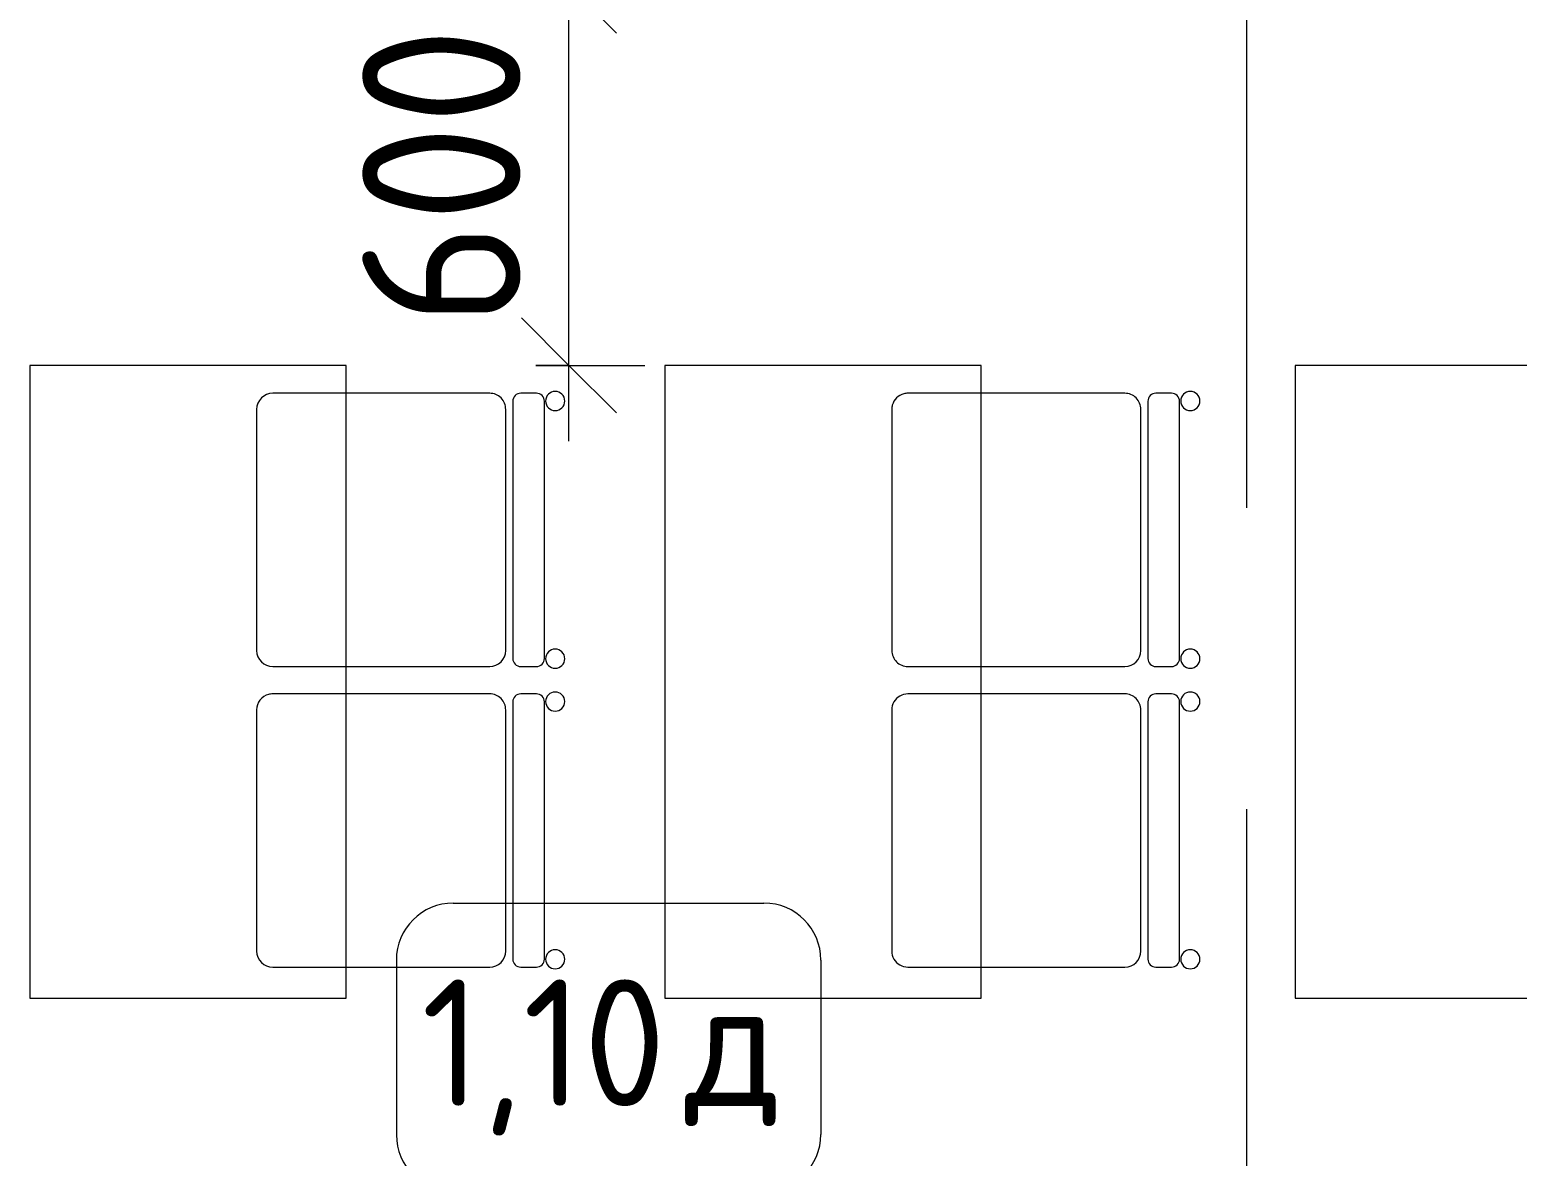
# Model space of a CAD drawing. Header units: millimetres. Extents: x 81494 to 296443, y -8553 to 29000.
# Drawn here: x 96686 to 99038, y 680 to 2460 of the extents above; entities that cross this region are included whole.
import ezdxf

# ---------------------------------------------------------------- set-up
doc = ezdxf.new("R2010")
doc.units = ezdxf.units.MM
doc.linetypes.add('Осевая', pattern=[3175, 635, -476.25, 1587.5, -476.25])
for name, color, linetype, lineweight in [('A-ANNO-DIMS', 7, 'Continuous', 9), ('A-ANNO-DIMS-100', 7, 'Continuous', 9), ('I-FURN-IDEN', 7, 'Continuous', 9), ('Оси-2', 7, 'Осевая', 9)]:
    doc.layers.add(name, color=color, linetype=linetype, lineweight=lineweight)
doc.layers.add('I-FURN-1', color=9, linetype='Continuous', lineweight=9, true_color=0x808080)
doc.styles.add('GOST Common', font='GOST_Common.ttf', dxfattribs={"height": 200})
doc.styles.add('ISOCPEUR', font='isocpeur.ttf', dxfattribs={"width": 0.9, "height": 250})
doc.dimstyles.new('ISO-2_5_0_9К_БОЛЬШОЙ_1', dxfattribs={"dimscale": 304.8, "dimtxt": 248.995294, "dimasz": 0.492126, "dimexe": 0.393701, "dimexo": 0.984252, "dimgap": 0, "dimtad": 1, "dimdec": 0, "dimrnd": 10, "dimzin": 0, "dimdsep": 46, "dimtxsty": 'ISOCPEUR', "dimblk1": 'OBLIQUE', "dimblk2": 'OBLIQUE', "dimsah": 1, "dimcen": 0.09, "dimdle": 0.393701, "dimazin": 0, "dimtfac": 1, "dimtdec": 4, "dimtix": 1, "dimtmove": 0, "dimatfit": 3, "dimfxl": 1, "dimtvp": 1, "dimtolj": 1, "dimtzin": 0, "dimarcsym": 2})

# ---------------------------------------------------------------- blocks, each defined once
blk = doc.blocks.new('Стол базовый прямоугольный - 1_89-25401668-План расстановки мебели и оборудования 1 этажа в осях 23_1-33')
at = {"layer": 'I-FURN-1'}
for p, q in [((500, 250), (-500, 250)), ((-500, 250), (-500, -250)), ((500, -250), (500, 250)), ((-500, -250), (500, -250))]:
    blk.add_line(p, q, dxfattribs=at)
blk = doc.blocks.new('M_Стул-Breuer - 1_87-V35-План расстановки мебели и оборудования 1 этажа в осях 23_1-33')
at = {"layer": 'I-FURN-1'}
for p, q in [((190.5, 241.3), (-190.5, 241.3)), ((-215.9, 215.9), (-215.9, 100)), ((215.9, 100), (215.9, 215.9)), ((-215.9, 100), (-215.9, -127)), ((215.9, -127), (215.9, 100)), ((203.2, -163.5), (-203.2, -163.5)), ((-190.5, -152.4), (190.5, -152.4)), ((-215.9, -176.2), (-215.9, -200.8)), ((215.9, -200.8), (215.9, -176.2)), ((-203.2, -213.5), (203.2, -213.5))]:
    blk.add_line(p, q, dxfattribs=at)
for centre, radius, start, end in [((-190.5, 215.9), 25.4, 120, 180), ((-190.5, 215.9), 25.4, 90, 120), ((190.5, 215.9), 25.4, 60, 90), ((190.5, 215.9), 25.4, 0, 60), ((-190.5, -127), 25.4, 180, 270), ((190.5, -127), 25.4, 270, 360), ((-203.2, -176.2), 12.7, 90, 180), ((203.2, -176.2), 12.7, 360, 90), ((-203.2, -200.8), 12.7, 180, 270), ((203.2, -200.8), 12.7, 270, 360), ((-203.5, -230.6), 15.1, 360, 180), ((-203.5, -230.6), 15.1, 180, 360), ((203.7, -230.6), 15.1, 360, 180), ((203.7, -230.6), 15.1, 180, 360)]:
    blk.add_arc(centre, radius, start, end, dxfattribs=at)
blk = doc.blocks.new('M_Стул-Breuer - 1_87-V36-План расстановки мебели и оборудования 1 этажа в осях 23_1-33')
at = {"layer": 'I-FURN-1'}
for p, q in [((190.5, 241.3), (-190.5, 241.3)), ((-215.9, 215.9), (-215.9, 100)), ((215.9, 100), (215.9, 215.9)), ((-215.9, 100), (-215.9, -127)), ((215.9, -127), (215.9, 100)), ((203.2, -163.5), (-203.2, -163.5)), ((-190.5, -152.4), (190.5, -152.4)), ((-215.9, -176.2), (-215.9, -200.8)), ((215.9, -200.8), (215.9, -176.2)), ((-203.2, -213.5), (203.2, -213.5))]:
    blk.add_line(p, q, dxfattribs=at)
for centre, radius, start, end in [((-190.5, 215.9), 25.4, 90, 135), ((190.5, 215.9), 25.4, 75, 90), ((190.5, 215.9), 25.4, 15, 75), ((-190.5, 215.9), 25.4, 135, 180), ((190.5, 215.9), 25.4, 0, 15), ((-190.5, -127), 25.4, 180, 270), ((190.5, -127), 25.4, 270, 360), ((-203.2, -176.2), 12.7, 90, 180), ((203.2, -176.2), 12.7, 360, 90), ((-203.2, -200.8), 12.7, 180, 270), ((203.2, -200.8), 12.7, 270, 360), ((-203.5, -230.6), 15.1, 360, 180), ((-203.5, -230.6), 15.1, 180, 360), ((203.7, -230.6), 15.1, 360, 180), ((203.7, -230.6), 15.1, 180, 360)]:
    blk.add_arc(centre, radius, start, end, dxfattribs=at)
blk = doc.blocks.new('M_Стул-Breuer - 1_87-V37-План расстановки мебели и оборудования 1 этажа в осях 23_1-33')
at = {"layer": 'I-FURN-1'}
for p, q in [((190.5, 241.3), (-190.5, 241.3)), ((-215.9, 215.9), (-215.9, 100)), ((215.9, 100), (215.9, 215.9)), ((-215.9, 100), (-215.9, -127)), ((215.9, -127), (215.9, 100)), ((203.2, -163.5), (-203.2, -163.5)), ((-190.5, -152.4), (190.5, -152.4)), ((-215.9, -176.2), (-215.9, -200.8)), ((215.9, -200.8), (215.9, -176.2)), ((-203.2, -213.5), (203.2, -213.5))]:
    blk.add_line(p, q, dxfattribs=at)
for centre, radius, start, end in [((-190.5, 215.9), 25.4, 90, 180), ((190.5, 215.9), 25.4, 15, 90), ((190.5, 215.9), 25.4, 0, 15), ((-190.5, -127), 25.4, 180, 270), ((190.5, -127), 25.4, 270, 360), ((-203.2, -176.2), 12.7, 90, 180), ((203.2, -176.2), 12.7, 360, 90), ((-203.2, -200.8), 12.7, 180, 270), ((203.2, -200.8), 12.7, 270, 360), ((-203.5, -230.6), 15.1, 360, 180), ((-203.5, -230.6), 15.1, 180, 360), ((203.7, -230.6), 15.1, 360, 180), ((203.7, -230.6), 15.1, 180, 360)]:
    blk.add_arc(centre, radius, start, end, dxfattribs=at)
blk = doc.blocks.new('M_Стул-Breuer - 1_87-25466819-План расстановки мебели и оборудования 1 этажа в осях 23_1-33')
at = {"layer": 'I-FURN-1'}
for p, q in [((190.5, 241.3), (-190.5, 241.3)), ((-215.9, 215.9), (-215.9, 100)), ((215.9, 100), (215.9, 215.9)), ((-215.9, 100), (-215.9, -127)), ((215.9, -127), (215.9, 100)), ((203.2, -163.5), (-203.2, -163.5)), ((-190.5, -152.4), (190.5, -152.4)), ((-215.9, -176.2), (-215.9, -200.8)), ((215.9, -200.8), (215.9, -176.2)), ((-203.2, -213.5), (203.2, -213.5))]:
    blk.add_line(p, q, dxfattribs=at)
for centre, radius, start, end in [((-190.5, 215.9), 25.4, 90, 180), ((190.5, 215.9), 25.4, 0, 90), ((-190.5, -127), 25.4, 180, 270), ((190.5, -127), 25.4, 270, 360), ((-203.2, -176.2), 12.7, 90, 180), ((203.2, -176.2), 12.7, 360, 90), ((-203.2, -200.8), 12.7, 180, 270), ((203.2, -200.8), 12.7, 270, 360), ((-203.5, -230.6), 15.1, 360, 180), ((-203.5, -230.6), 15.1, 180, 360), ((203.7, -230.6), 15.1, 360, 180), ((203.7, -230.6), 15.1, 180, 360)]:
    blk.add_arc(centre, radius, start, end, dxfattribs=at)
blk = doc.blocks.new('Марка_Мебель - В прямоуг_Balcon_Марка-25523697-План расстановки мебели и оборудования 1 этажа в осях 23_1-33')
at = {"layer": 'I-FURN-IDEN'}
for p, q in [((-2.455, 2.278), (2.455, 2.278)), ((-3.355, 1.378), (-3.355, -1.384)), ((3.355, 1.378), (3.355, -1.378)), ((-2.461, -2.278), (2.455, -2.278))]:
    blk.add_line(p, q, dxfattribs=at)
for centre, radius, start, end in [((-2.455, 1.378), 0.9, 90, 180), ((2.455, 1.378), 0.9, 0, 90), ((-2.461, -1.384), 0.893, 180, 270), ((2.455, -1.378), 0.9, 270, 0)]:
    blk.add_arc(centre, radius, start, end, dxfattribs=at)
blk = doc.blocks.new('DIMBLOCK28-План расстановки мебели и оборудования 1 этажа в осях 23_1-33')
at = {"layer": 'A-ANNO-DIMS-100'}
for p, q in [((97538.7, 1810.1), (97538.7, 2650)), ((97732.6, 2530), (97418.7, 2530)), ((97538.7, 2530), (97732.6, 2530)), ((97486.4, 1930.1), (97658.7, 1930.1)), ((97538.7, 1930.1), (97486.4, 1930.1))]:
    blk.add_line(p, q, dxfattribs=at)
at = {"layer": 'A-ANNO-DIMS-100', "lineweight": 20}
for p, q in [((97538.7, 2530), (97463.7, 2605)), ((97538.7, 2530), (97613.7, 2455)), ((97538.7, 1930.1), (97463.7, 2005.1)), ((97538.7, 1930.1), (97613.7, 1855.1))]:
    blk.add_line(p, q, dxfattribs=at)
at = {"layer": 'A-ANNO-DIMS-100', "color": 0, "insert": (97212.1, 1993), "char_height": 250, "width": 568.858, "attachment_point": 1, "rotation": 90, "line_spacing_factor": 1.149209, "style": 'ISOCPEUR'}
blk.add_mtext('600', dxfattribs=at)
blk = doc.blocks.new('_Oblique')
at = {"color": 0, "linetype": 'ByBlock', "lineweight": -2}
blk.add_line((-0.5, -0.5), (0.5, 0.5), dxfattribs=at)

msp = doc.modelspace()

# ---------------------------------------------------------------- linework, layer by layer
at = {"layer": 'Оси-2'}
msp.add_line((98610, 593.7), (98610, 19415.1), dxfattribs=at)

# ---------------------------------------------------------------- block references
at = {"layer": 'I-FURN-1'}
for name, p, rotation in [('Стол базовый прямоугольный - 1_89-25401668-План расстановки мебели и оборудования 1 этажа в осях 23_1-33', (96936.4, 1430.1), 90), ('Стол базовый прямоугольный - 1_89-25401668-План расстановки мебели и оборудования 1 этажа в осях 23_1-33', (97940.3, 1430.1), 90), ('Стол базовый прямоугольный - 1_89-25401668-План расстановки мебели и оборудования 1 этажа в осях 23_1-33', (98936.6, 1430.1), 90), ('M_Стул-Breuer - 1_87-25466819-План расстановки мебели и оборудования 1 этажа в осях 23_1-33', (97286.4, 1670.1), 90.00000000000006), ('M_Стул-Breuer - 1_87-V36-План расстановки мебели и оборудования 1 этажа в осях 23_1-33', (98290.3, 1670.1), 90.00000000000006), ('M_Стул-Breuer - 1_87-V37-План расстановки мебели и оборудования 1 этажа в осях 23_1-33', (97286.4, 1195.1), 90.00000000000006), ('M_Стул-Breuer - 1_87-V35-План расстановки мебели и оборудования 1 этажа в осях 23_1-33', (98290.3, 1195.1), 90.00000000000006)]:
    msp.add_blockref(name, p, dxfattribs=dict(at, rotation=rotation))
at = {"layer": 'I-FURN-IDEN', "xscale": 99.99999999999993, "yscale": 99.99999999999993, "zscale": 99.99999999999993}
msp.add_blockref('Марка_Мебель - В прямоуг_Balcon_Марка-25523697-План расстановки мебели и оборудования 1 этажа в осях 23_1-33', (97601.4, 852.6), dxfattribs=at)

# ---------------------------------------------------------------- texts
at = {"layer": 'I-FURN-IDEN', "char_height": 200, "attachment_point": 1, "style": 'GOST Common'}
for s, insert, width in [('1,10', (97305.4, 959.7), 505.063), ('\\fGOST Common|b0|i0|c204|p34|;д', (97722.1, 959.7), 176.371)]:
    msp.add_mtext(s, dxfattribs=dict(at, insert=insert, width=width))

# ---------------------------------------------------------------- dimensions: what is measured, and where the dimension line sits
at = {"layer": 'A-ANNO-DIMS'}
dim = msp.add_linear_dim(base=(97538.7, 2530), p1=(97186.4, 1930.1), p2=(97432.6, 2530), angle=90, dimstyle='ISO-2_5_0_9К_БОЛЬШОЙ_1', override={"dimpost": '<>', "dimfxl": 648.485462}, dxfattribs=at)
dim.commit()
dim.dimension.update_dxf_attribs({"geometry": 'DIMBLOCK28-План расстановки мебели и оборудования 1 этажа в осях 23_1-33', "text_midpoint": (97413.7, 2230)})

doc.saveas('drawing.dxf')
